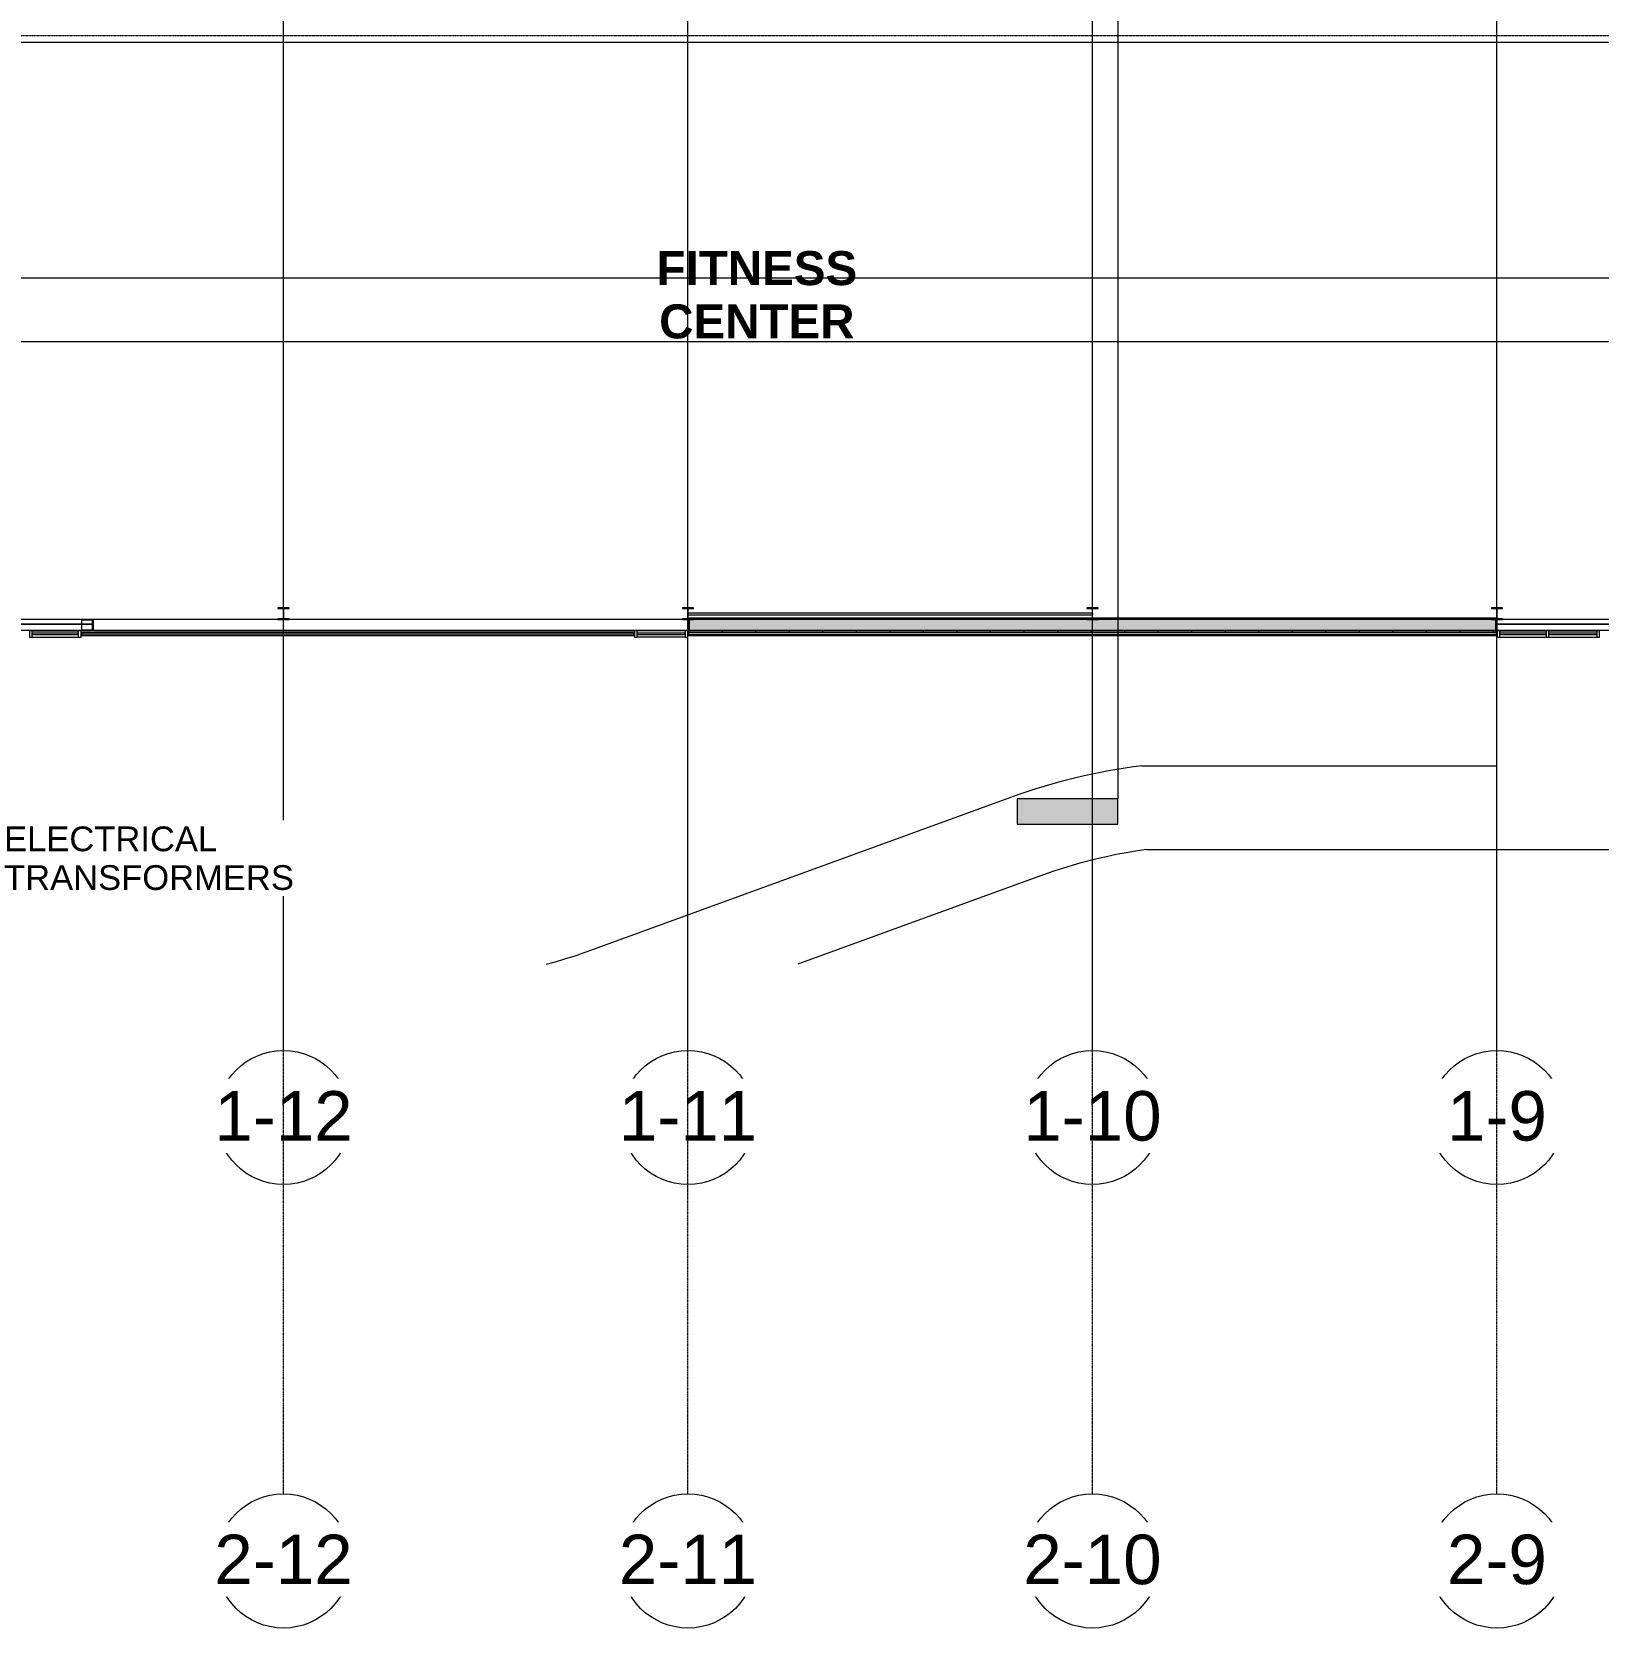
# Model space of a CAD drawing. Header units: inches. Extents: x 25557 to 33164, y -23509 to -20035.
# Drawn here: x 28838 to 29959, y -23509 to -22367 of the extents above; entities that cross this region are included whole.
import ezdxf

# ---------------------------------------------------------------- set-up
doc = ezdxf.new("R2010")
doc.units = ezdxf.units.IN
doc.header["$MEASUREMENT"] = 0
doc.linetypes.add('Grid Line 1_2_', pattern=[0.875, 0.5, -0.125, 0.125, -0.125])
for name, color, linetype, lineweight in [('A-FLOR', 192, 'Continuous', 9), ('A-GLAZ-CURT', 52, 'Continuous', 9), ('A-GLAZ-CWMG', 51, 'Continuous', 9), ('A-WALL', 113, 'Continuous', 25), ('A-WALL-PATT', 111, 'Continuous', 25), ('Conc', 7, 'Continuous', 9), ('EOP-PR', 4, 'Continuous', 9), ('G-ANNO-SYMB', 111, 'Continuous', 9), ('G-ANNO-TEXT', 231, 'Continuous', 9), ('L-SITE-WALL', 31, 'Continuous', 9), ('M-AREA-IDEN', 171, 'Continuous', 9), ('S-BEAM', 12, 'Continuous', 9), ('S-COLS', 52, 'Continuous', 9), ('S-GRID', 1, 'Continuous', 9), ('S-GRID-IDEN', 1, 'Continuous', 9)]:
    doc.layers.add(name, color=color, linetype=linetype, lineweight=lineweight)
doc.styles.add('Arial', font='arial.ttf', dxfattribs={"height": 35.407186})
doc.styles.add('Arial_1', font='arial.ttf', dxfattribs={"height": 17.703593})
doc.styles.add('Arial_B', font='arialbd.ttf', dxfattribs={"height": 24.354149})

# ---------------------------------------------------------------- blocks, each defined once
blk = doc.blocks.new('Struct_Xcel_Sports Complex_rvt-2-Overall Floor Plan')
at = {"layer": 'A-FLOR', "color": 7}
for p, q in [((22941.3, -22790.8), (22810.7, -22790.8)), ((22948.9, -22790.8), (22941.6, -22790.8)), ((22949.8, -22790.8), (22949.3, -22790.8)), ((24133, -22790.8), (23954.3, -22790.8))]:
    blk.add_line(p, q, dxfattribs=at)
at = {"layer": 'L-SITE-WALL', "color": 7}
for p, q in [((22810.7, -22790.8), (22941.3, -22790.8)), ((22941.6, -22790.8), (22948.9, -22790.8)), ((22949.3, -22790.8), (22949.8, -22790.8)), ((23954.3, -22790.8), (24133, -22790.8)), ((23337.1, -22798.8), (22941, -22798.8)), ((23954.5, -22798.8), (23375.3, -22798.8))]:
    blk.add_line(p, q, dxfattribs=at)
blk = doc.blocks.new('W-Wide Flange-Column - B2_F-1278758-Overall Floor Plan')
at = {"layer": 'S-COLS', "lineweight": 15}
for p, q in [((4, 4.1), (-4, 4.1)), ((-4, 4.1), (-4, 3.7)), ((-4, 3.7), (-0.8, 3.7)), ((-0.1, 3), (-0.1, -3)), ((0.1, -3), (0.1, 3)), ((0.8, 3.7), (4, 3.7)), ((4, 3.7), (4, 4.1)), ((-0.8, -3.7), (-4, -3.7)), ((-4, -3.7), (-4, -4.1)), ((-4, -4.1), (4, -4.1)), ((4, -3.7), (0.8, -3.7)), ((4, -4.1), (4, -3.7))]:
    blk.add_line(p, q, dxfattribs=at)
for centre, start, end in [((-0.8, 3), 0, 90), ((0.8, 3), 90, 180), ((-0.8, -3), 270, 0), ((0.8, -3), 180, 270)]:
    blk.add_arc(centre, 0.691, start, end, dxfattribs=at)
blk = doc.blocks.new('W-Wide Flange-Column - B2_F-V1-Overall Floor Plan')
at = {"layer": 'S-COLS'}
h = blk.add_hatch(dxfattribs=at)
h.set_pattern_fill('FP_6', color=256, style=0, pattern_type=2)
h.set_pattern_definition([(225, (29307.71, -22783.178), (19.00703, -19.00703), []), (225, (29307.71, -22811.978), (19.00703, -19.00703), [])])
h.paths.add_polyline_path([(4, 4.1), (-4, 4.1), (-4, 3.7), (-0.8, 3.7), (-0.3, 3.5), (-0.1, 3), (-0.1, 0.7), (0.1, 0.7), (0.1, 0.7), (0.1, 3), (0.3, 3.5), (0.8, 3.7), (4, 3.7)], flags=0)
h.paths.add_polyline_path([(0.1, -0.2), (0, -0.3), (-0.1, -0.3), (-0.1, -3), (-0.3, -3.5), (-0.8, -3.7), (-4, -3.7), (-4, -4.1), (4, -4.1), (4, -3.7), (0.8, -3.7), (0.3, -3.5), (0.1, -3), (0.1, -0.2)], flags=0)
at = {"layer": 'S-COLS', "lineweight": 15}
for p, q in [((4, 4.1), (-4, 4.1)), ((-4, 4.1), (-4, 3.7)), ((-4, 3.7), (-0.8, 3.7)), ((-0.1, 3), (-0.1, 0.7)), ((0.1, 0.6), (0.1, 3)), ((0.8, 3.7), (4, 3.7)), ((4, 3.7), (4, 4.1)), ((-0.8, -3.7), (-4, -3.7)), ((-4, -3.7), (-4, -4.1)), ((-4, -4.1), (4, -4.1)), ((-0.1, -0.3), (-0.1, -3)), ((0.1, -3), (0.1, -0.2)), ((4, -3.7), (0.8, -3.7)), ((4, -4.1), (4, -3.7))]:
    blk.add_line(p, q, dxfattribs=at)
for centre, start, end in [((-0.8, 3), 0, 90), ((0.8, 3), 90, 180), ((-0.8, -3), 270, 0), ((0.8, -3), 180, 270)]:
    blk.add_arc(centre, 0.691, start, end, dxfattribs=at)
blk = doc.blocks.new('W-Wide Flange-Column - B2_F-V2-Overall Floor Plan')
at = {"layer": 'S-COLS'}
h = blk.add_hatch(dxfattribs=at)
h.set_pattern_fill('FP_7', color=256, style=0, pattern_type=2)
h.set_pattern_definition([(225, (29597.21, -22783.178), (19.00703, -19.00703), []), (225, (29597.21, -22811.978), (19.00703, -19.00703), [])])
h.paths.add_polyline_path([(4, 4.1), (-4, 4.1), (-4, 3.7), (-0.8, 3.7), (-0.3, 3.5), (-0.1, 3), (-0.1, 0.7), (0.1, 0.7), (0.1, 0.7), (0.1, 3), (0.3, 3.5), (0.8, 3.7), (4, 3.7)], flags=0)
h.paths.add_polyline_path([(-0.1, -0.2), (-0.1, -3), (-0.3, -3.5), (-0.8, -3.7), (-4, -3.7), (-4, -4.1), (4, -4.1), (4, -3.7), (0.8, -3.7), (0.3, -3.5), (0.1, -3), (0.1, -0.3), (-0.1, -0.2)], flags=0)
at = {"layer": 'S-COLS', "lineweight": 15}
for p, q in [((4, 4.1), (-4, 4.1)), ((-4, 4.1), (-4, 3.7)), ((-4, 3.7), (-0.8, 3.7)), ((-0.1, 3), (-0.1, 0.6)), ((0.1, 0.7), (0.1, 3)), ((0.8, 3.7), (4, 3.7)), ((4, 3.7), (4, 4.1)), ((-0.8, -3.7), (-4, -3.7)), ((-4, -3.7), (-4, -4.1)), ((-4, -4.1), (4, -4.1)), ((-0.1, -0.2), (-0.1, -3)), ((0.1, -3), (0.1, -0.3)), ((4, -3.7), (0.8, -3.7)), ((4, -4.1), (4, -3.7))]:
    blk.add_line(p, q, dxfattribs=at)
for centre, start, end in [((-0.8, 3), 0, 90), ((0.8, 3), 90, 180), ((-0.8, -3), 270, 0), ((0.8, -3), 180, 270)]:
    blk.add_arc(centre, 0.691, start, end, dxfattribs=at)
blk = doc.blocks.new('W-Wide Flange-Column - B2_F-V3-Overall Floor Plan')
at = {"layer": 'S-COLS', "lineweight": 15}
for p, q in [((4, 4.1), (-4, 4.1)), ((-4, 4.1), (-4, 3.7)), ((-4, 3.7), (-0.8, 3.7)), ((-0.1, 3), (-0.1, -3)), ((0.1, -3), (0.1, 3)), ((0.8, 3.7), (4, 3.7)), ((4, 3.7), (4, 4.1)), ((-0.8, -3.7), (-4, -3.7)), ((-4, -3.7), (-4, -4.1)), ((-4, -4.1), (4, -4.1)), ((4, -3.7), (0.8, -3.7)), ((4, -4.1), (4, -3.7))]:
    blk.add_line(p, q, dxfattribs=at)
for centre, start, end in [((-0.8, 3), 0, 90), ((0.8, 3), 90, 180), ((-0.8, -3), 270, 0), ((0.8, -3), 180, 270)]:
    blk.add_arc(centre, 0.691, start, end, dxfattribs=at)
blk = doc.blocks.new('Rectangular Mullion - Exterior 2_ x 4_5_-1142339-Overall Floor Plan')
at = {"layer": 'A-GLAZ-CWMG', "lineweight": 13}
for p, q in [((-2, 3), (0, 3)), ((-2, -1.5), (-2, 3)), ((0, 3), (0, -1.5)), ((0, -1.5), (-2, -1.5))]:
    blk.add_line(p, q, dxfattribs=at)
blk = doc.blocks.new('System Panel - Exterior Glazing-827433-Overall Floor Plan')
at = {"layer": 'A-GLAZ-CURT'}
for p, q in [((17.09375, -0.25), (-17.09375, -0.25)), ((-17.09375, -0.25), (-17.09375, -1.25)), ((-17.09375, -1.25), (-17.09375, -0.25)), ((17.09375, -0.25), (-17.09375, -0.25)), ((-17.09375, -1.25), (17.09375, -1.25)), ((-17.09375, -1.25), (17.09375, -1.25)), ((17.09375, -1.25), (17.09375, -0.25)), ((17.09375, -0.25), (17.09375, -1.25))]:
    blk.add_line(p, q, dxfattribs=at)
blk = doc.blocks.new('Rectangular Mullion - Exterior 2_ x 4_5_-1115231-Overall Floor Plan')
at = {"layer": 'A-GLAZ-CWMG', "lineweight": 13}
for p, q in [((-1, 3), (1, 3)), ((-1, -1.5), (-1, 3)), ((1, 3), (1, -1.5)), ((1, -1.5), (-1, -1.5))]:
    blk.add_line(p, q, dxfattribs=at)
blk = doc.blocks.new('Rectangular Mullion - Exterior 2_ x 4_5_-V15-Overall Floor Plan')
at = {"layer": 'A-GLAZ-CWMG'}
for p, q in [((22206.3, -22795.4), (22240.5, -22795.4)), ((22206.3, -22799.9), (22240.5, -22799.9))]:
    blk.add_line(p, q, dxfattribs=at)
blk = doc.blocks.new('System Panel - Exterior Glazing-1142335-Overall Floor Plan')
at = {"layer": 'A-GLAZ-CURT'}
for p, q in [((16.53125, -0.25), (-16.53125, -0.25)), ((-16.53125, -0.25), (-16.53125, -1.25)), ((-16.53125, -1.25), (-16.53125, -0.25)), ((16.53125, -0.25), (-16.53125, -0.25)), ((-16.53125, -1.25), (16.53125, -1.25)), ((-16.53125, -1.25), (16.53125, -1.25)), ((16.53125, -1.25), (16.53125, -0.25)), ((16.53125, -0.25), (16.53125, -1.25))]:
    blk.add_line(p, q, dxfattribs=at)
blk = doc.blocks.new('Rectangular Mullion - Exterior 2_ x 4_5_-1136166-Overall Floor Plan')
at = {"layer": 'A-GLAZ-CWMG'}
for p, q in [((23956.5, -22795.4), (23989.6, -22795.4)), ((23956.5, -22799.9), (23989.6, -22799.9))]:
    blk.add_line(p, q, dxfattribs=at)
blk = doc.blocks.new('Rectangular Mullion - Exterior 2_ x 4_5_-1142359-Overall Floor Plan')
at = {"layer": 'A-GLAZ-CWMG', "lineweight": 13}
for p, q in [((-2, 1.5), (0, 1.5)), ((-2, -3), (-2, 1.5)), ((0, 1.5), (0, -3)), ((0, -3), (-2, -3))]:
    blk.add_line(p, q, dxfattribs=at)
blk = doc.blocks.new('Rectangular Mullion - Exterior 2_ x 4_5_-1142353-Overall Floor Plan')
at = {"layer": 'A-GLAZ-CWMG', "lineweight": 13}
for p, q in [((0, 1.5), (-2, 1.5)), ((-2, 1.5), (-2, -3)), ((0, -3), (0, 1.5)), ((-2, -3), (0, -3))]:
    blk.add_line(p, q, dxfattribs=at)
blk = doc.blocks.new('System Panel - Exterior Glazing-827454-Overall Floor Plan')
at = {"layer": 'A-GLAZ-CURT'}
for p, q in [((17.09375, 1.25), (-17.09375, 1.25)), ((-17.09375, 1.25), (-17.09375, 0.25)), ((-17.09375, 0.25), (-17.09375, 1.25)), ((17.09375, 1.25), (-17.09375, 1.25)), ((-17.09375, 0.25), (17.09375, 0.25)), ((-17.09375, 0.25), (17.09375, 0.25)), ((17.09375, 0.25), (17.09375, 1.25)), ((17.09375, 1.25), (17.09375, 0.25))]:
    blk.add_line(p, q, dxfattribs=at)
blk = doc.blocks.new('Rectangular Mullion - Exterior 2_ x 4_5_-1060760-Overall Floor Plan')
at = {"layer": 'A-GLAZ-CWMG'}
for p, q in [((25834, -22795.4), (25799.8, -22795.4)), ((25834, -22799.9), (25799.8, -22799.9))]:
    blk.add_line(p, q, dxfattribs=at)
blk = doc.blocks.new('Rectangular Mullion - Exterior 2_ x 4_5_-1135321-Overall Floor Plan')
at = {"layer": 'A-GLAZ-CWMG'}
for p, q in [((22278.7, -22795.4), (22311.8, -22795.4)), ((22278.7, -22799.9), (22311.8, -22799.9))]:
    blk.add_line(p, q, dxfattribs=at)
blk = doc.blocks.new('Rectangular Mullion - Exterior 2_ x 4_5_-1142382-Overall Floor Plan')
at = {"layer": 'A-GLAZ-CWMG', "lineweight": 13}
for p, q in [((0, 3), (-2, 3)), ((-2, 3), (-2, -1.5)), ((0, -1.5), (0, 3)), ((-2, -1.5), (0, -1.5))]:
    blk.add_line(p, q, dxfattribs=at)
blk = doc.blocks.new('Rectangular Mullion - Exterior 2_ x 4_5_-827464-Overall Floor Plan')
at = {"layer": 'A-GLAZ-CWMG', "lineweight": 13}
for p, q in [((-1, 3), (1, 3)), ((-1, -1.5), (-1, 3)), ((1, 3), (1, -1.5)), ((1, -1.5), (-1, -1.5))]:
    blk.add_line(p, q, dxfattribs=at)
blk = doc.blocks.new('Girt_C - 8_D-1253541-Overall Floor Plan')
at = {"layer": 'S-BEAM'}
for p, q in [((23081.9, -22787.3), (22949.8, -22787.3)), ((22949.8, -22787.5), (22949.8, -22787.3)), ((22949.8, -22795.1), (22949.8, -22787.5)), ((23371.4, -22787.3), (23089.9, -22787.3)), ((22949.8, -22795.3), (22949.8, -22795.1)), ((22949.8, -22795.3), (23375.5, -22795.3))]:
    blk.add_line(p, q, dxfattribs=at)
blk = doc.blocks.new('Round Bar - 1_-1264636-Overall Floor Plan')
at = {"layer": 'S-BEAM'}
for p, q in [((24678.9, -22782.9), (24533.3, -22782.9)), ((24533.3, -22783.9), (24678.9, -22783.9))]:
    blk.add_line(p, q, dxfattribs=at)
for start_param, end_param in [(0, 3.141593), (3.141593, 6.283185)]:
    blk.add_ellipse((24533.3, -22783.4), major_axis=(0, 0.5), ratio=0.440323, start_param=start_param, end_param=end_param, dxfattribs=at)
blk = doc.blocks.new('Round Bar - 1_-1264677-Overall Floor Plan')
at = {"layer": 'S-BEAM'}
for p, q in [((24822.9, -22782.9), (24677.3, -22782.9)), ((24677.3, -22783.9), (24822.9, -22783.9))]:
    blk.add_line(p, q, dxfattribs=at)
for start_param, end_param in [(0, 3.141593), (3.141593, 6.283185)]:
    blk.add_ellipse((24822.9, -22783.4), major_axis=(0, 0.5), ratio=0.440323, start_param=start_param, end_param=end_param, dxfattribs=at)
blk = doc.blocks.new('Grid - Grid Head - Circle-14747-Overall Floor Plan')
at = {"layer": 'S-GRID-IDEN'}
blk.add_circle((0, 0), 0.25, dxfattribs=at)
blk = doc.blocks.new('Section - 3_32_ x 3_8_-18514-Overall Floor Plan')
at = {"layer": 'G-ANNO-SYMB'}
blk.add_hatch(color=256, dxfattribs=at).paths.add_polyline_path([(0, 0.375), (0, 0), (-0.09375, 0), (-0.09375, 0.375)], flags=0)
for p, q in [((0, 0.375), (-0.09375, 0.375)), ((-0.09375, 0.375), (-0.09375, 0)), ((0, 0), (0, 0.375)), ((-0.09375, 0), (0, 0))]:
    blk.add_line(p, q, dxfattribs=at)

msp = doc.modelspace()

# ---------------------------------------------------------------- hatches: boundary and pattern name
at = {"layer": 'A-WALL-PATT', "lineweight": 9}
h = msp.add_hatch(dxfattribs=at)
h.set_pattern_fill('FP_16', color=256, style=0, pattern_type=2)
h.set_pattern_definition([(161.57, (5933.279, 0.96), (-7.6802237, -0.0009796), [0, -54.643, 6.067, 0]), (18.43, (5931.359, 0.96), (-7.6802237, 0.0009796), [0, -54.643, 6.067, 0]), (108.43, (5933.279, 0.96), (3.8382953, -19.20136532), [18.211, -42.499]), (71.57, (5931.359, 0.96), (3.8382953, 19.20136532), [18.211, -42.499])])
h.paths.add_polyline_path([(29885.8, -22795.3), (29885.8, -22787.3), (29308.6, -22787.3), (29308.6, -22795.3), (29882.7, -22795.3)], flags=0)
at = {"layer": 'A-WALL-PATT', "lineweight": 9, "transparency": 33554649}
msp.add_hatch(color=256, dxfattribs=at).paths.add_polyline_path([(29255.1, -22798.5), (29269.1, -22798.5), (29269.1, -22796.9), (28873.6, -22796.9), (28873.6, -22798.5), (28978.6, -22798.5)], flags=0)
at = {"layer": 'A-WALL-PATT', "lineweight": 9}
h = msp.add_hatch(dxfattribs=at)
h.set_pattern_fill('FP_18', color=256, style=0, pattern_type=2)
h.set_pattern_definition([(0, (5932.32, 0), (0, 24), []), (90, (5932.32, 0), (-24, 1e-15), [])])
h.paths.add_polyline_path([(29885.8, -22796.8), (29885.8, -22795.8), (29308.6, -22795.8), (29308.6, -22796.8), (29877.1, -22796.8)], flags=0)
at = {"layer": 'S-COLS'}
h = msp.add_hatch(dxfattribs=at)
h.set_pattern_fill('FP_13', color=256, style=0, pattern_type=2)
h.set_pattern_definition([(45, (5932.32, 0), (-19.00703, 19.00703), []), (45, (5932.32, 28.8), (-19.00703, 19.00703), [])])
h.paths.add_polyline_path([(28874.3, -22795.3), (28880.9, -22795.3), (28881.4, -22795.1), (28881.6, -22794.6), (28881.6, -22788), (28881.4, -22787.5), (28880.9, -22787.3), (28874.3, -22787.3), (28873.8, -22787.5), (28873.6, -22788), (28873.6, -22794.6), (28873.8, -22795.1)], flags=0)
h.paths.add_polyline_path([(28874.3, -22795), (28874, -22794.9), (28873.9, -22794.6), (28873.9, -22788), (28874, -22787.8), (28874.3, -22787.7), (28880.9, -22787.7), (28881.1, -22787.8), (28881.2, -22788), (28881.2, -22794.6), (28881.1, -22794.9), (28880.9, -22795)], flags=0)

# ---------------------------------------------------------------- linework, layer by layer
at = {"layer": 'A-WALL', "lineweight": 9}
for p, q in [((29308.6, -22787.3), (29308.6, -22796.8)), ((29593.2, -22787.3), (29311.7, -22787.3)), ((29882.7, -22787.3), (29601.2, -22787.3)), ((29885.8, -22796.8), (29885.8, -22787.3)), ((29886.6, -22796.8), (29307.8, -22796.8)), ((29886.6, -22798.3), (29307.8, -22798.3)), ((29885.8, -22795.3), (29308.6, -22795.3)), ((29885.8, -22795.8), (29308.6, -22795.8))]:
    msp.add_line(p, q, dxfattribs=at)
at = {"layer": 'A-WALL'}
for p, q in [((29269.1, -22796.9), (28873.6, -22796.9)), ((28873.6, -22796.9), (28873.6, -22798.5)), ((28873.6, -22798.5), (29269.1, -22798.5)), ((29269.1, -22798.5), (29269.1, -22796.9))]:
    msp.add_line(p, q, dxfattribs=at)
at = {"layer": 'Conc'}
for p, q in [((29886.6, -22892.1), (29886.6, -22799.4)), ((29632.4, -22892.1), (29886.6, -22892.1)), ((29235.5, -23025), (29539.6, -22914.3)), ((32091.2, -22952.1), (29636.2, -22952.1)), ((29386.5, -23033.9), (29560.2, -22970.7))]:
    msp.add_line(p, q, dxfattribs=at)
msp.add_arc((29132.9, -22743.1), 300, 284.152, 290, dxfattribs=at)
at = {"layer": 'EOP-PR'}
for radius, start in [(420, 96.9549), (360, 97.5129)]:
    msp.add_arc((29683.3, -23309), radius, start, 110, dxfattribs=at)
at = {"layer": 'G-ANNO-SYMB'}
for p, q in [((29615.3, -21010.1), (29615.3, -22915.8)), ((32245.8, -22374.4), (27929.6, -22374.4)), ((32242.2, -22588.6), (27926, -22588.6))]:
    msp.add_line(p, q, dxfattribs=at)
at = {"layer": 'L-SITE-WALL', "lineweight": 25}
for p, q in [((29307.8, -22787.3), (29307.8, -22798.6)), ((29596.9, -22786.6), (29308, -22786.6)), ((29886.4, -22786.6), (29597.5, -22786.6)), ((29886.6, -22798.6), (29886.6, -22787.3)), ((29307.8, -22798.6), (29886.6, -22798.6))]:
    msp.add_line(p, q, dxfattribs=at)
at = {"layer": 'S-COLS', "lineweight": 15}
for p, q in [((28873.6, -22788), (28873.6, -22794.6)), ((28873.9, -22794.6), (28873.9, -22788)), ((28880.9, -22787.3), (28874.3, -22787.3)), ((28874.3, -22787.7), (28880.9, -22787.7)), ((28881.2, -22788), (28881.2, -22794.6)), ((28881.6, -22794.6), (28881.6, -22788)), ((28880.9, -22795), (28874.3, -22795)), ((28874.3, -22795.3), (28880.9, -22795.3))]:
    msp.add_line(p, q, dxfattribs=at)
for centre, radius, start, end in [((28874.3, -22788), 0.698, 90, 180), ((28874.3, -22788), 0.349, 90, 180), ((28880.9, -22788), 0.698, 0, 90), ((28880.9, -22788), 0.349, 0, 90), ((28874.3, -22794.6), 0.698, 180, 270), ((28874.3, -22794.6), 0.349, 180, 270), ((28880.9, -22794.6), 0.698, 270, 0), ((28880.9, -22794.6), 0.349, 270, 0)]:
    msp.add_arc(centre, radius, start, end, dxfattribs=at)
at = {"layer": 'S-GRID', "linetype": 'Grid Line 1_2_'}
for p, q in [((29018.2, -23095.8), (29018.2, -20550.1)), ((29307.7, -23095.8), (29307.7, -20550.1)), ((29597.2, -23095.8), (29597.2, -20550.1)), ((29886.7, -23095.8), (29886.7, -20550.1)), ((32933.8, -22369.6), (28669.8, -22369.6)), ((32359.7, -22543.1), (27403.7, -22543.1)), ((32651.4, -22543.1), (27722.5, -22543.1)), ((32359.7, -22787.3), (27403.7, -22787.3)), ((32651.4, -22787.3), (27722.5, -22787.3)), ((32263.7, -22795.3), (27499.7, -22795.3)), ((32555.4, -22795.3), (27847.8, -22795.3))]:
    msp.add_line(p, q, dxfattribs=at)

# ---------------------------------------------------------------- block references
at = {"lineweight": 5}
msp.add_blockref('Struct_Xcel_Sports Complex_rvt-2-Overall Floor Plan', (5932.3, 0), dxfattribs=at)
at = {"layer": 'A-GLAZ-CURT', "rotation": 180}
for name, p in [('System Panel - Exterior Glazing-1142335-Overall Floor Plan', (28854.8, -22798.4)), ('System Panel - Exterior Glazing-1142335-Overall Floor Plan', (29905.4, -22798.4)), ('System Panel - Exterior Glazing-827433-Overall Floor Plan', (29941, -22798.4))]:
    msp.add_blockref(name, p, dxfattribs=at)
at = {"layer": 'A-GLAZ-CURT'}
msp.add_blockref('System Panel - Exterior Glazing-827454-Overall Floor Plan', (29288.5, -22798.4), dxfattribs=at)
at = {"layer": 'A-GLAZ-CWMG', "extrusion": (0, 0, -1)}
for name, p in [('Rectangular Mullion - Exterior 2_ x 4_5_-827464-Overall Floor Plan', (-28837.3, -22798.4)), ('Rectangular Mullion - Exterior 2_ x 4_5_-1142339-Overall Floor Plan', (-29886.8, -22798.4)), ('Rectangular Mullion - Exterior 2_ x 4_5_-1115231-Overall Floor Plan', (-29922.9, -22798.4)), ('Rectangular Mullion - Exterior 2_ x 4_5_-1115231-Overall Floor Plan', (-29959.1, -22798.4))]:
    msp.add_blockref(name, p, dxfattribs=at)
at = {"layer": 'A-GLAZ-CWMG'}
for name, p in [('Rectangular Mullion - Exterior 2_ x 4_5_-1135321-Overall Floor Plan', (6559.6, 0)), ('Rectangular Mullion - Exterior 2_ x 4_5_-1142382-Overall Floor Plan', (28873.3, -22798.4)), ('Rectangular Mullion - Exterior 2_ x 4_5_-1060760-Overall Floor Plan', (3471.6, 0)), ('Rectangular Mullion - Exterior 2_ x 4_5_-1136166-Overall Floor Plan', (5932.3, 0)), ('Rectangular Mullion - Exterior 2_ x 4_5_-V15-Overall Floor Plan', (7717.6, 0))]:
    msp.add_blockref(name, p, dxfattribs=at)
at = {"layer": 'A-GLAZ-CWMG', "rotation": 180}
msp.add_blockref('Rectangular Mullion - Exterior 2_ x 4_5_-1142353-Overall Floor Plan', (29269.4, -22798.4), dxfattribs=at)
at = {"layer": 'A-GLAZ-CWMG', "extrusion": (0, 0, -1), "rotation": 180}
msp.add_blockref('Rectangular Mullion - Exterior 2_ x 4_5_-1142359-Overall Floor Plan', (-29307.6, -22798.4), dxfattribs=at)
at = {"layer": 'G-ANNO-SYMB', "xscale": 191.9999999999999, "yscale": 191.9999999999999, "zscale": 191.9999999999999, "rotation": 89.99999999999947}
msp.add_blockref('Section - 3_32_ x 3_8_-18514-Overall Floor Plan', (29615.3, -22915.8), dxfattribs=at)
at = {"layer": 'S-BEAM'}
for name, p in [('Girt_C - 8_D-1253541-Overall Floor Plan', (5932.3, 0)), ('Round Bar - 1_-1264636-Overall Floor Plan', (4774.3, 0)), ('Round Bar - 1_-1264677-Overall Floor Plan', (4774.3, 0))]:
    msp.add_blockref(name, p, dxfattribs=at)
at = {"layer": 'S-COLS', "rotation": 180}
for name, p in [('W-Wide Flange-Column - B2_F-1278758-Overall Floor Plan', (29018.2, -22783.2)), ('W-Wide Flange-Column - B2_F-V1-Overall Floor Plan', (29307.7, -22783.2)), ('W-Wide Flange-Column - B2_F-V2-Overall Floor Plan', (29597.2, -22783.2)), ('W-Wide Flange-Column - B2_F-V3-Overall Floor Plan', (29886.7, -22783.2))]:
    msp.add_blockref(name, p, dxfattribs=at)
at = {"layer": 'S-GRID-IDEN', "xscale": 191.9999999999999, "yscale": 191.9999999999999, "zscale": 191.9999999999999}
for p in [(29018.2, -23143.8), (29307.7, -23143.8), (29597.2, -23143.8), (29886.7, -23143.8), (29018.2, -23461.2), (29307.7, -23461.2), (29597.2, -23461.2), (29886.7, -23461.2)]:
    msp.add_blockref('Grid - Grid Head - Circle-14747-Overall Floor Plan', p, dxfattribs=at)

# ---------------------------------------------------------------- texts
at = {"layer": 'M-AREA-IDEN', "insert": (29357, -22523.7), "char_height": 24.35, "width": 166.464, "attachment_point": 2, "line_spacing_factor": 0.938532, "style": 'Arial_B'}
msp.add_mtext('FITNESS\\PCENTER', dxfattribs=at)

# ---------------------------------------------------------------- next in the draw order: texts
at = {"layer": 'S-GRID-IDEN', "char_height": 35.41, "attachment_point": 2, "line_spacing_factor": 0.938532, "style": 'Arial', "bg_fill": 3, "box_fill_scale": 1.25, "bg_fill_color": 0, "bg_fill_transparency": 0}
for s, insert, width in [('1-12', (29018.2, -23124.9), 117.936), ('1-11', (29307.7, -23124.9), 117.936), ('1-10', (29597.2, -23124.9), 117.936), ('1-9', (29886.7, -23124.9), 85.104), ('2-12', (29018.2, -23442.4), 117.936), ('2-11', (29307.7, -23442.4), 117.936), ('2-10', (29597.2, -23442.4), 117.936), ('2-9', (29886.7, -23442.4), 85.104)]:
    msp.add_mtext(s, dxfattribs=dict(at, insert=insert, width=width))

# ---------------------------------------------------------------- next in the draw order: linework, layer by layer
at = {"layer": 'S-GRID', "linetype": 'Grid Line 1_2_'}
for p, q in [((29018.2, -23413.2), (29018.2, -20902.4)), ((29307.7, -23413.2), (29307.7, -20902.4)), ((29597.2, -23413.2), (29597.2, -20902.4)), ((29886.7, -23413.2), (29886.7, -20902.4))]:
    msp.add_line(p, q, dxfattribs=at)

# ---------------------------------------------------------------- next in the draw order: texts
at = {"layer": 'G-ANNO-TEXT', "color": 145, "insert": (28818.2, -22935.5), "char_height": 17.704, "width": 246.456, "attachment_point": 1, "line_spacing_factor": 0.938532, "style": 'Arial_1', "bg_fill": 3, "box_fill_scale": 1.25, "bg_fill_color": 0, "bg_fill_transparency": 0}
msp.add_mtext('ELECTRICAL\\PTRANSFORMERS', dxfattribs=at)

doc.saveas('drawing.dxf')
